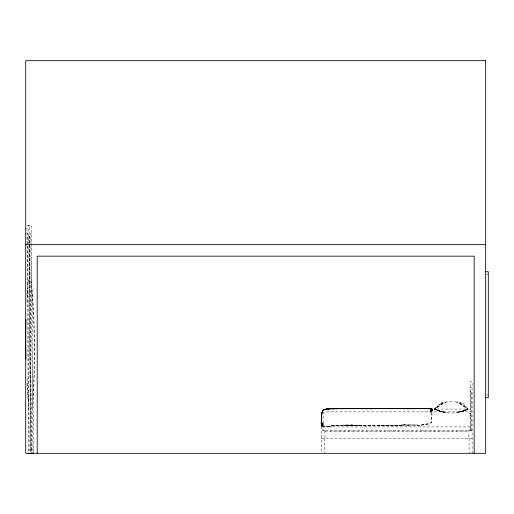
<?xml version="1.0" encoding="UTF-8"?>
<svg xmlns="http://www.w3.org/2000/svg" width="514" height="514" viewBox="0 0 514 514"><rect width="100%" height="100%" fill="white"/><g stroke="black" fill="none" stroke-linecap="round" stroke-linejoin="round"><path stroke-width="0.39" stroke-dasharray="2.57 1.93" d="M321.494 423.395L321.501 417.683L320.82 425.052L321.88 426.331L323.255 426.916L321.488 422.469L321.758 413.597L321.43 417.387M321.43 419.321L321.475 414.457L322.272 411.296L323.756 409.812L325.87 408.919L351.801 408.759M368.577 408.739L371.77 408.816C357.423 408.752 343.076 408.662 328.722 408.784C320.395 407.628 320.421 418.351 321.963 423.722L322.998 422.958L322.882 425.206L321.501 424.86L321.269 423.472M322.998 422.958L323.467 426.453L322.439 426.337L321.597 424.031L321.558 414.091L322.278 411.598L323.21 410.326L325.221 409.221L329.14 408.739L369.598 408.694M402.147 408.784C411.791 409.883 422.116 407.062 431.452 409.285L431.542 410.236L429.775 411.123L430.668 412.324L431.606 411.027L431.028 409.228L431.471 410.159L431.053 411.264L431.542 410.236L430.713 409.003L431.754 410.667L431.246 411.322L431.946 409.729L431.676 422.521C421.743 426.781 410.32 424.905 399.641 425.386L405.013 424.378L409.928 425.573M470.22 428.804L469.918 430.385L469.16 430.668M321.289 423.33L321.398 424.423L322.246 425.097L321.398 424.423L321.481 414.226L321.43 419.912L321.905 412.453L321.481 414.226L321.301 423.44L321.558 414.111M321.501 419.475L321.565 417.374L321.038 425.348L322.169 426.466L323.467 426.453L321.841 425.322L321.346 422.636L321.597 424.031L321.494 416.321L321.526 422.868L322.741 424.898L322.888 423.106L321.526 422.868M321.443 417.978L321.828 413.474L322.753 410.84L321.591 414.58M418.653 408.765L419.816 408.778L402.501 408.771L426.395 408.765L430.34 408.052L431.657 408.45L432.351 409.478L431.76 410.725L431.985 409.786L431.657 422.514L428.798 424.05L425.284 424.153L419.893 425.419L405.083 424.346L396.686 425.99L333.271 425.219L330.875 426.145C344.226 424.346 357.917 426.588 371.391 425.457M321.456 414.406L322.304 411.341L324.398 409.343L326.66 408.99L357.962 408.816L346.995 408.714M322.882 425.206L322.888 423.106M430.057 411.823L431.426 409.472L431.599 410.41L430.854 409.26L429.582 408.534L431.374 409.806L431.644 411.284C431.644 407.204 426.305 408.906 423.819 408.784C426.395 408.938 430.43 407.384 432.03 410.345L431.644 411.284L430.057 411.823L430.276 410.949L432.332 410.256L431.612 410.268L432.351 409.478L431.709 408.495L430.34 408.052M431.991 410.281L431.195 411.296L431.991 410.281L431.008 410.493M322.843 410.647L321.815 412.562L322.94 410.333L323.756 409.812M321.815 412.562L322.94 410.333L324.642 409.356L330.952 408.733L425.168 408.816L430.603 408.187L427.243 408.739L397.592 408.778M322.098 412.427C324.797 406.124 333.914 409.992 338.906 408.714L326.692 409.028L323.28 410.32L322.509 411.431L324.083 409.671L327.662 408.893L341.116 408.733M430.848 410.468L431.754 410.667L431.394 411.329L431.49 410.127L430.655 408.926L428.348 408.392L430.077 408.097L430.713 408.334L424.166 408.759L362.402 408.746L373.421 408.829L364.041 408.714L367.838 408.771M431.792 410.641L430.533 411.142L430.668 412.324M430.719 411.155L432.274 409.915L432.428 408.913L431.657 408.45L432.428 408.913M434.381 409.067L439.836 403.329C447.341 401.171 455.378 401.171 462.883 403.329L468.338 409.067C458.096 414.425 444.616 414.425 434.381 409.067L468.338 409.067M322.94 410.333L324.642 409.356L328.787 408.803L344.605 408.733M323.21 410.326L325.278 409.247L327.418 408.848L325.278 409.247M431.542 410.281L432.274 409.915L431.664 410.853L430.533 411.142M321.88 426.331L329.005 426.774L333.271 425.219M420.921 425.277L424.513 424.14L429.229 423.941M324.398 409.343L332.211 408.733L326.872 408.926L323.801 409.754C340.917 406.658 359.087 409.806 376.55 408.784M322.169 426.466L327.893 426.614L333.496 425.11L358.451 425.695L344.264 425.258L353.33 425.476M428.721 408.444L432.101 409.035L432.075 410.185L432.101 409.035L430.443 408.373L423.446 408.759M430.077 408.097L424.956 408.823L410.622 408.771L422.193 408.778L429.222 408.219M327.893 426.614L334.498 425.541L351.57 424.635L357.93 425.778L389.117 425.823L397.701 425.765L405.013 424.378M326.66 408.99L324.694 409.343C320.948 411.438 321.558 416.289 321.411 419.938L321.623 413.455L321.443 417.612L322.329 411.823L323.582 410.088L323.145 410.564L325.221 409.221L329.14 408.739L354.107 408.797M327.45 408.823L325.317 409.118L333.303 408.707L359.961 408.746M328.722 408.784L325.792 409.041L340.345 408.746M325.792 409.041L326.872 408.926M390.357 408.726L428.612 408.675L420.857 408.797M417.561 424.93C404.614 425.084 391.841 425.958 378.863 425.772M328.093 426.678L330.245 426.491M427.468 408.617L430.456 408.444M371.089 408.816L382.249 408.746M428.612 408.675L420.786 408.733M375.297 408.707L415.331 408.765L407.769 408.791L412.356 408.72M31.386 233.112L30.776 233.138L32.935 450.071M28.79 236.421L29.491 236.395L31.624 450.123M31.341 290.249L31.72 290.237L31.81 291.284A742.287 742.287 0 0 1 34.226 344.277A746.713 746.713 0 0 1 32.87 397.412L32.8 398.466L32.421 398.478M30.917 450.148L33.551 450.052M399.783 408.739L377.353 408.752L412.241 408.778M382.223 408.72L377.308 408.797L382.975 408.714L381.311 408.752M376.248 408.784L394.097 408.791L376.672 408.791M353.523 408.823L356.408 408.739M387.485 408.791L391.681 408.675L382.114 408.791M26.972 225.466L29.606 225.395L31.206 453.252M27.024 233.285L27.64 233.266L29.163 450.225M29.683 236.421L28.977 236.44L30.48 450.187M28.039 290.391L27.666 290.397L27.589 291.451A746.219 746.219 0 0 0 26.985 302.033M28.803 398.626L28.424 398.633L28.334 397.585A743.096 743.096 0 0 1 26.979 376.46M411.341 408.797L393.852 408.759L400.727 408.746M28.553 450.245L31.181 450.174M428.348 408.392L429.216 408.373L427.385 408.874L417.117 408.707L428.078 408.726L418.537 408.765M469.128 430.668L468.305 430.687L468.338 438.236M333.303 408.707L327.264 408.829L384.986 408.765M331.048 408.771L327.289 408.848L343.217 408.746M363.186 408.707L360.924 408.752L379.904 408.765L373.138 408.72M364.754 408.765L396.712 408.784M382.557 408.771L397.097 408.733M406.401 408.791L410.249 408.752M387.273 408.752L393.936 408.746L383.682 408.803L391.681 408.675M404.846 408.797L382.988 408.752M377.308 408.797L382.975 408.714M399.995 408.797L403.728 408.746M373.858 408.778L363.828 408.752L365.57 408.739M391.951 408.778L409.793 408.771M373.556 408.803L376.749 408.765L366.521 408.816M392.754 408.784L407.409 408.778M425.913 408.791L418.505 408.726L420.722 408.759M338.758 408.739L373.055 408.759M361.727 408.746L357.789 408.784L360.083 408.759M372.303 408.803L379.204 408.726L341.624 408.681M398.999 408.765L389.175 408.72L391.411 408.759L389.561 408.707M395.215 408.784L427.442 408.681L396.859 408.778M360.545 408.726L348.421 408.726M373.813 408.733L350.792 408.771M334.672 408.816L330.952 408.733L338.27 408.797M386.438 408.746L392.966 408.746L386.92 408.733M387.646 408.771L390.563 408.759M391.848 408.797L399.237 408.739M354.262 408.791L367.247 408.752M390.492 408.771L389.824 408.778L392.323 408.836M398.459 408.778L413.854 408.759L404.865 408.726M486.308 274.669L488.3 274.669M470.22 387.305L472.109 387.305M486.308 394.951L488.3 394.951M361.239 408.733L363.61 408.733L360.545 408.778L367.696 408.797M470.22 426.916L321.199 426.916L321.199 453.322M472.109 430.687L322.708 430.687L322.708 426.916M324.97 431.445L468.338 431.445M321.199 438.236L472.109 438.236M367.369 408.72L369.759 408.72M338.925 408.746L328.78 408.707L335.186 408.771M365.473 408.714L381.516 408.771M340.994 408.701L344.329 408.72M380.855 408.765L391.687 408.836L362.004 408.714M342.722 408.707L349.745 408.784L347.162 408.739M395.645 408.72L403.708 408.784M373.26 408.746L378.805 408.791L371.069 408.771M407.615 408.726L414.021 408.803M359.928 408.784L362.955 408.823L352.591 408.72M397.701 425.765L352.842 425.457M366.039 408.739L370.356 408.823M389.805 408.694L394.097 408.791M368.66 408.72L371.294 408.778M325.002 430.687L323.383 430.385L323.1 429.627L323.088 415.595L323.685 412.427L325.201 411.862L468.1 411.862L469.623 412.427L470.22 415.595M431.612 410.268L431.985 410.384M31.251 280.657L32.183 291.168A743.7 743.7 0 0 1 34.599 344.264A746.373 746.373 0 0 1 32.523 408.071M28.868 408.219L27.968 397.701A744.51 744.51 0 0 1 26.979 383.348M321.417 421.583L321.462 422.894M33.583 453.13L31.309 225.299L28.675 225.395L30.949 453.232M26.985 227.875L28.572 453.322M472.109 453.322L472.109 381.645L470.22 381.645L470.22 430.687M471.73 430.687L471.73 391.077L470.599 391.077L470.599 430.687M469.089 438.236L469.089 453.322M463.467 430.687L463.467 431.445M459.863 430.687L459.863 431.445M456.265 430.687L456.265 431.445M452.661 430.687L452.661 431.445M449.063 430.687L449.063 431.445M445.458 430.687L445.458 431.445M441.854 430.687L441.854 431.445M438.256 430.687L438.256 431.445M434.651 430.687L434.651 431.445M431.053 430.687L431.053 431.445M427.449 430.687L427.449 431.445M423.844 430.687L423.844 431.445M420.246 430.687L420.246 431.445M416.642 430.687L416.642 431.445M413.044 430.687L413.044 431.445M409.44 430.687L409.44 431.445M405.835 430.687L405.835 431.445M402.237 430.687L402.237 431.445M398.633 430.687L398.633 431.445M395.035 430.687L395.035 431.445M391.43 430.687L391.43 431.445M387.826 430.687L387.826 431.445M384.228 430.687L384.228 431.445M380.623 430.687L380.623 431.445M377.025 430.687L377.025 431.445M373.421 430.687L373.421 431.445M369.823 430.687L369.823 431.445M366.219 430.687L366.219 431.445M362.614 430.687L362.614 431.445M359.016 430.687L359.016 431.445M355.412 430.687L355.412 431.445M351.814 430.687L351.814 431.445M348.209 430.687L348.209 431.445M344.605 430.687L344.605 431.445M341.007 430.687L341.007 431.445M337.402 430.687L337.402 431.445M333.804 430.687L333.804 431.445M330.2 430.687L330.2 431.445M324.97 430.687L324.97 438.236M324.218 438.236L324.218 452.532M26.985 295.145A745.743 745.743 0 0 1 27.968 280.792M321.925 412.87L321.725 414.136L322.124 411.939L321.925 412.87M440.98 403.323L434.799 409.067L440.98 411.695L446.152 412.639L434.548 409.067L443.569 402.693L434.799 409.067L443.569 412.17L434.548 409.067L446.152 402.057L440.98 403.323M467.663 409.067L464.277 410.911L456.567 412.639L468.164 409.067L459.15 402.693L467.913 409.067L461.733 411.695L467.663 409.067M467.913 409.067L459.15 412.17L468.164 409.067L456.567 402.057L461.733 403.323L467.913 409.067M28.938 280.464L28.238 280.483L28.244 281.588L28.945 281.569L28.938 280.464M370.71 408.759L368.474 408.823L370.748 408.765M440.98 411.695L435.05 409.067L440.98 411.695"/><path stroke-width="0.77" d="M30.949 453.232L33.583 453.13M28.572 453.322L31.206 453.252M25.7 244.664L485.666 244.664M485.524 271.733L488.3 271.733L488.3 397.688L485.524 397.688M474.165 453.322L474.165 256.158L37.201 256.158L37.201 453.322M25.944 319.445A745.743 745.743 0 0 0 25.706 344.579A744.51 744.51 0 0 0 25.944 359.048M485.666 60.678L25.7 60.678L25.7 453.322L485.666 453.322L485.666 60.678"/></g></svg>
